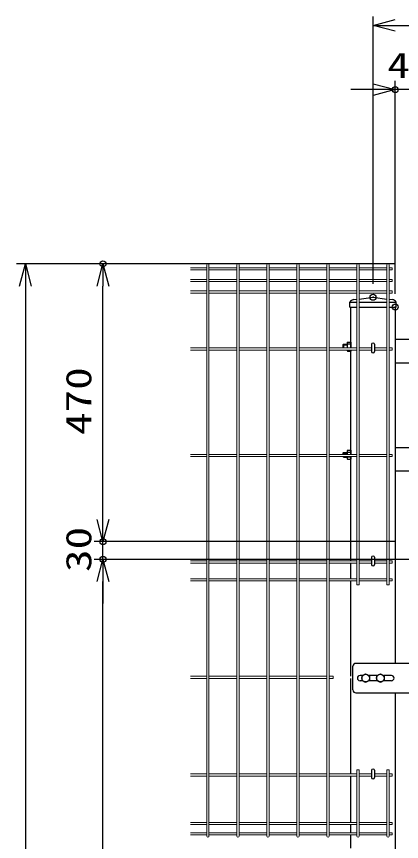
# Model space of a CAD drawing. Units: millimetres, scale not verified. Extents: x -6301 to 6301, y -4454 to 4456.
# Drawn here: x -130 to 521, y 828 to 2224 of the extents above; entities that cross this region are included whole.
import ezdxf
from ezdxf.enums import TextEntityAlignment as Align

# ---------------------------------------------------------------- set-up
doc = ezdxf.new("R2010")
doc.units = ezdxf.units.MM
doc.header["$LTSCALE"] = 20
doc.header["$PDMODE"] = 32
doc.header["$PDSIZE"] = 10
for name, color, linetype, lineweight in [('0-1_0', 4, 'Continuous', 25), ('0-2_丁番', 3, 'Continuous', 25), ('0-3_六角ボルト', 2, 'Continuous', 25)]:
    doc.layers.add(name, color=color, linetype=linetype, lineweight=lineweight)
doc.layers.add('0-6_DEFPOINTS', color=7, linetype='Continuous')
doc.styles.add('ＭＳ ゴシック', font='')
doc.styles.get('ＭＳ ゴシック').set_extended_font_data('MS Gothic')

# ---------------------------------------------------------------- blocks, each defined once
blk = doc.blocks.new('_Open30')
at = {"layer": '0-1_0', "color": 2}
blk.add_line((0, 0), (-20, 0), dxfattribs=at)
blk.add_lwpolyline([(-20, 5.36), (0, 0), (-20, -5.36)], dxfattribs=at)

msp = doc.modelspace()

# ---------------------------------------------------------------- linework, layer by layer
at = {"layer": '0-1_0', "color": 1}
for p, q in [((472.72, 1771.2), (472.72, 2223.89)), ((510.22, 1754.7), (510.22, 2115.08)), ((510.99, 1805.2), (-130.21, 1805.2)), ((510.99, 1805.2), (0.97, 1805.2)), ((510.99, 1335.2), (0.97, 1335.2)), ((510.99, 1335.2), (0.97, 1335.2)), ((608.47, 1305.2), (0.97, 1305.2)), ((608.47, 1305.2), (0.97, 1305.2))]:
    msp.add_line(p, q, dxfattribs=at)
at = {"layer": '0-1_0', "color": 2}
for p, q in [((510.22, 2208.89), (2435.22, 2208.89)), ((472.72, 2100.08), (435.22, 2100.08)), ((556.22, 2100.08), (510.22, 2100.08)), ((-115.21, 1767.7), (-115.21, -657.3)), ((15.97, 1372.7), (15.97, 1767.7)), ((592.22, 1677.2), (510.22, 1677.2)), ((510.22, 1677.2), (510.22, 1637.2)), ((592.22, 1637.2), (510.22, 1637.2)), ((592.22, 1494.2), (510.22, 1494.2)), ((510.22, 1494.2), (510.22, 1454.2)), ((592.22, 1454.2), (510.22, 1454.2)), ((15.97, 1372.7), (15.97, 1410.2)), ((15.97, 1305.2), (15.97, 1335.2)), ((15.97, -627.3), (15.97, 1267.7)), ((15.97, 1267.7), (15.97, 1230.2))]:
    msp.add_line(p, q, dxfattribs=at)
at = {"layer": '0-1_0', "lineweight": 15}
for p, q in [((191.71, 1803.4), (191.71, 837)), ((195.31, 1803.4), (195.31, 837)), ((242.48, 1803.4), (242.48, 837)), ((246.08, 1803.4), (246.08, 837)), ((293.24, 1803.4), (293.24, 837)), ((296.84, 1803.4), (296.84, 837)), ((344.01, 1803.4), (344.01, 837)), ((347.61, 1803.4), (347.61, 837)), ((394.78, 1803.4), (394.78, 837)), ((398.38, 1803.4), (398.38, 837)), ((445.55, 1803.4), (445.55, 1261.9)), ((449.15, 1803.4), (449.15, 1261.9)), ((496.32, 1803.4), (496.32, 1261.9)), ((499.92, 1803.4), (499.92, 1261.9)), ((191.71, 1798.57), (164.03, 1798.57)), ((191.71, 1794.97), (164.03, 1794.97)), ((242.48, 1798.57), (195.31, 1798.57)), ((242.48, 1794.97), (195.31, 1794.97)), ((293.24, 1798.57), (246.08, 1798.57)), ((293.24, 1794.97), (246.08, 1794.97)), ((344.01, 1798.57), (296.84, 1798.57)), ((344.01, 1794.97), (296.84, 1794.97)), ((394.78, 1798.57), (347.61, 1798.57)), ((394.78, 1794.97), (347.61, 1794.97)), ((445.55, 1798.57), (398.38, 1798.57)), ((445.55, 1794.97), (398.38, 1794.97)), ((496.32, 1798.57), (449.15, 1798.57)), ((496.32, 1794.97), (449.15, 1794.97)), ((505.12, 1798.57), (499.92, 1798.57)), ((505.12, 1794.97), (499.92, 1794.97)), ((505.12, 1798.57), (505.12, 1794.97)), ((191.71, 1779), (164.03, 1779)), ((191.71, 1775.4), (164.03, 1775.4)), ((242.48, 1779), (195.31, 1779)), ((242.48, 1775.4), (195.31, 1775.4)), ((293.24, 1779), (246.08, 1779)), ((293.24, 1775.4), (246.08, 1775.4)), ((344.01, 1779), (296.84, 1779)), ((344.01, 1775.4), (296.84, 1775.4)), ((394.78, 1779), (347.61, 1779)), ((394.78, 1775.4), (347.61, 1775.4)), ((445.55, 1779), (398.38, 1779)), ((445.55, 1775.4), (398.38, 1775.4)), ((496.32, 1779), (449.15, 1779)), ((496.32, 1775.4), (449.15, 1775.4)), ((505.12, 1779), (499.92, 1779)), ((505.12, 1775.4), (499.92, 1775.4)), ((505.12, 1779), (505.12, 1775.4)), ((191.71, 1759.43), (164.03, 1759.43)), ((242.48, 1759.43), (195.31, 1759.43)), ((293.24, 1759.43), (246.08, 1759.43)), ((344.01, 1759.43), (296.84, 1759.43)), ((394.78, 1759.43), (347.61, 1759.43)), ((445.55, 1759.43), (398.38, 1759.43)), ((496.32, 1759.43), (449.15, 1759.43)), ((505.12, 1759.43), (499.92, 1759.43)), ((505.12, 1759.43), (505.12, 1755.83)), ((191.71, 1755.83), (164.03, 1755.83)), ((242.48, 1755.83), (195.31, 1755.83)), ((293.24, 1755.83), (246.08, 1755.83)), ((344.01, 1755.83), (296.84, 1755.83)), ((394.78, 1755.83), (347.61, 1755.83)), ((445.55, 1755.83), (398.38, 1755.83)), ((496.32, 1755.83), (449.15, 1755.83)), ((505.12, 1755.83), (499.92, 1755.83)), ((191.71, 1663), (164.03, 1663)), ((242.48, 1663), (195.31, 1663)), ((293.24, 1663), (246.08, 1663)), ((344.01, 1663), (296.84, 1663)), ((394.78, 1663), (347.61, 1663)), ((445.55, 1663), (398.38, 1663)), ((470.12, 1663), (449.15, 1663)), ((496.32, 1663), (475.32, 1663)), ((505.12, 1663), (499.92, 1663)), ((505.12, 1663), (505.12, 1659.4)), ((191.71, 1659.4), (164.03, 1659.4)), ((242.48, 1659.4), (195.31, 1659.4)), ((293.24, 1659.4), (246.08, 1659.4)), ((344.01, 1659.4), (296.84, 1659.4)), ((394.78, 1659.4), (347.61, 1659.4)), ((445.55, 1659.4), (398.38, 1659.4)), ((470.12, 1659.4), (449.15, 1659.4)), ((496.32, 1659.4), (475.32, 1659.4)), ((505.12, 1659.4), (499.92, 1659.4)), ((191.71, 1482.75), (164.03, 1482.75)), ((242.48, 1482.75), (195.31, 1482.75)), ((293.24, 1482.75), (246.08, 1482.75)), ((344.01, 1482.75), (296.84, 1482.75)), ((394.78, 1482.75), (347.61, 1482.75)), ((445.55, 1482.75), (398.38, 1482.75)), ((496.32, 1482.75), (449.15, 1482.75)), ((505.12, 1482.75), (499.92, 1482.75)), ((505.12, 1482.75), (505.12, 1479.15)), ((191.71, 1479.15), (164.03, 1479.15)), ((242.48, 1479.15), (195.31, 1479.15)), ((293.24, 1479.15), (246.08, 1479.15)), ((344.01, 1479.15), (296.84, 1479.15)), ((394.78, 1479.15), (347.61, 1479.15)), ((445.55, 1479.15), (398.38, 1479.15)), ((496.32, 1479.15), (449.15, 1479.15)), ((505.12, 1479.15), (499.92, 1479.15)), ((191.71, 1302.5), (164.03, 1302.5)), ((191.71, 1298.9), (164.03, 1298.9)), ((242.48, 1302.5), (195.31, 1302.5)), ((242.48, 1298.9), (195.31, 1298.9)), ((293.24, 1302.5), (246.08, 1302.5)), ((293.24, 1298.9), (246.08, 1298.9)), ((344.01, 1302.5), (296.84, 1302.5)), ((344.01, 1298.9), (296.84, 1298.9)), ((394.78, 1302.5), (347.61, 1302.5)), ((394.78, 1298.9), (347.61, 1298.9)), ((445.55, 1302.5), (398.38, 1302.5)), ((445.55, 1298.9), (398.38, 1298.9)), ((470.12, 1302.5), (449.15, 1302.5)), ((470.12, 1298.9), (449.15, 1298.9)), ((496.32, 1302.5), (475.32, 1302.5)), ((496.32, 1298.9), (475.32, 1298.9)), ((505.12, 1302.5), (499.92, 1302.5)), ((505.12, 1298.9), (499.92, 1298.9)), ((505.12, 1302.5), (505.12, 1298.9)), ((191.71, 1272.5), (164.03, 1272.5)), ((242.48, 1272.5), (195.31, 1272.5)), ((293.24, 1272.5), (246.08, 1272.5)), ((344.01, 1272.5), (296.84, 1272.5)), ((394.78, 1272.5), (347.61, 1272.5)), ((445.55, 1272.5), (398.38, 1272.5)), ((496.32, 1272.5), (449.15, 1272.5)), ((505.12, 1272.5), (499.92, 1272.5)), ((505.12, 1272.5), (505.12, 1268.9)), ((191.71, 1268.9), (164.03, 1268.9)), ((242.48, 1268.9), (195.31, 1268.9)), ((293.24, 1268.9), (246.08, 1268.9)), ((344.01, 1268.9), (296.84, 1268.9)), ((394.78, 1268.9), (347.61, 1268.9)), ((445.55, 1268.9), (398.38, 1268.9)), ((449.15, 1261.9), (445.55, 1261.9)), ((496.32, 1268.9), (449.15, 1268.9)), ((499.92, 1261.9), (496.32, 1261.9)), ((505.12, 1268.9), (499.92, 1268.9)), ((191.71, 1107.25), (164.03, 1107.25)), ((191.71, 1103.65), (164.03, 1103.65)), ((242.48, 1107.25), (195.31, 1107.25)), ((242.48, 1103.65), (195.31, 1103.65)), ((293.24, 1107.25), (246.08, 1107.25)), ((293.24, 1103.65), (246.08, 1103.65)), ((344.01, 1107.25), (296.84, 1107.25)), ((344.01, 1103.65), (296.84, 1103.65)), ((394.78, 1107.25), (347.61, 1107.25)), ((394.78, 1103.65), (347.61, 1103.65)), ((405.38, 1107.25), (398.38, 1107.25)), ((405.38, 1103.65), (398.38, 1103.65)), ((405.38, 1107.25), (405.38, 1103.65)), ((191.71, 942), (164.03, 942)), ((191.71, 938.4), (164.03, 938.4)), ((242.48, 942), (195.31, 942)), ((242.48, 938.4), (195.31, 938.4)), ((293.24, 942), (246.08, 942)), ((293.24, 938.4), (246.08, 938.4)), ((344.01, 942), (296.84, 942)), ((344.01, 938.4), (296.84, 938.4)), ((394.78, 942), (347.61, 942)), ((394.78, 938.4), (347.61, 938.4)), ((445.55, 942), (398.38, 942)), ((445.55, 938.4), (398.38, 938.4)), ((449.15, 949), (445.55, 949)), ((445.55, 949), (445.55, 837)), ((449.15, 949), (449.15, 837)), ((470.12, 942), (449.15, 942)), ((470.12, 938.4), (449.15, 938.4)), ((496.32, 942), (475.32, 942)), ((496.32, 938.4), (475.32, 938.4)), ((496.32, 949), (496.32, 837)), ((499.92, 949), (496.32, 949)), ((499.92, 949), (499.92, 837)), ((505.12, 942), (499.92, 942)), ((505.12, 938.4), (499.92, 938.4)), ((505.12, 942), (505.12, 938.4)), ((191.71, 860.03), (164.03, 860.03)), ((191.71, 856.43), (164.03, 856.43)), ((242.48, 860.03), (195.31, 860.03)), ((242.48, 856.43), (195.31, 856.43)), ((293.24, 860.03), (246.08, 860.03)), ((293.24, 856.43), (246.08, 856.43)), ((344.01, 860.03), (296.84, 860.03)), ((344.01, 856.43), (296.84, 856.43)), ((394.78, 860.03), (347.61, 860.03)), ((394.78, 856.43), (347.61, 856.43)), ((445.55, 860.03), (398.38, 860.03)), ((445.55, 856.43), (398.38, 856.43)), ((496.32, 860.03), (449.15, 860.03)), ((496.32, 856.43), (449.15, 856.43)), ((505.12, 860.03), (499.92, 860.03)), ((505.12, 856.43), (499.92, 856.43)), ((505.12, 860.03), (505.12, 856.43)), ((191.71, 842.4), (164.03, 842.4)), ((191.71, 838.8), (164.03, 838.8)), ((242.48, 842.4), (195.31, 842.4)), ((242.48, 838.8), (195.31, 838.8)), ((293.24, 842.4), (246.08, 842.4)), ((293.24, 838.8), (246.08, 838.8)), ((344.01, 842.4), (296.84, 842.4)), ((344.01, 838.8), (296.84, 838.8)), ((394.78, 842.4), (347.61, 842.4)), ((394.78, 838.8), (347.61, 838.8)), ((445.55, 842.4), (398.38, 842.4)), ((445.55, 838.8), (398.38, 838.8)), ((496.32, 842.4), (449.15, 842.4)), ((496.32, 838.8), (449.15, 838.8)), ((505.12, 842.4), (499.92, 842.4)), ((505.12, 838.8), (499.92, 838.8)), ((505.12, 842.4), (505.12, 838.8))]:
    msp.add_line(p, q, dxfattribs=at)
at = {"layer": '0-1_0', "color": 7}
for p, q in [((440.47, 1744.7), (445.55, 1745.33)), ((499.92, 1745.33), (504.97, 1744.7)), ((433.47, 1740.2), (445.55, 1740.2)), ((433.47, 1732.2), (433.47, 1740.2)), ((433.47, 1732.2), (445.55, 1732.2)), ((435.22, 1663), (435.22, 1732.2)), ((449.15, 1740.2), (496.32, 1740.2)), ((449.15, 1732.2), (496.32, 1732.2)), ((499.92, 1740.2), (511.97, 1740.2)), ((499.92, 1732.2), (511.97, 1732.2)), ((510.22, 1732.2), (510.22, 1129.2)), ((511.97, 1732.2), (511.97, 1740.2)), ((470.12, 1669.48), (470.12, 1657.2)), ((475.32, 1669.48), (475.32, 1657.2)), ((435.22, 1482.75), (435.22, 1659.4)), ((435.22, 1302.5), (435.22, 1479.15)), ((435.22, 1272.5), (435.22, 1298.9)), ((470.12, 1308.98), (470.12, 1296.7)), ((475.32, 1308.98), (475.32, 1296.7)), ((435.22, 1107.25), (435.22, 1268.9)), ((435.22, 942), (435.22, 1103.65)), ((510.22, 1079.2), (510.22, -482.3)), ((435.22, 860.03), (435.22, 938.4)), ((470.12, 948.48), (470.12, 936.2)), ((475.32, 948.48), (475.32, 936.2)), ((435.22, 842.4), (435.22, 856.43)), ((435.22, 816.6), (435.22, 838.8))]:
    msp.add_line(p, q, dxfattribs=at)
msp.add_lwpolyline([(449.15, 1745.78), (472.72, 1748.7), (496.32, 1745.77)], dxfattribs=at)
at = {"layer": '0-1_0', "lineweight": 15}
for centre, start, end in [((193.51, 1803.4), 0, 180), ((244.28, 1803.4), 0, 180), ((295.04, 1803.4), 0, 180), ((345.81, 1803.4), 0, 180), ((396.58, 1803.4), 0, 180), ((447.35, 1803.4), 0, 180), ((498.12, 1803.4), 0, 180), ((193.51, 837), 180, 0), ((244.28, 837), 180, 0), ((295.04, 837), 180, 0), ((345.81, 837), 180, 0), ((396.58, 837), 180, 0), ((447.35, 837), 180, 0), ((498.12, 837), 180, 0)]:
    msp.add_arc(centre, 1.8, start, end, dxfattribs=at)
at = {"layer": '0-1_0', "color": 7}
for centre, radius, start, end in [((441.29, 1735.73), 9.01, 95.23153, 150.23892), ((504.15, 1735.73), 9.01, 29.76108, 84.76847), ((472.72, 1657.2), 2.6, 180, 0), ((472.72, 1296.7), 2.6, 180, 0), ((472.72, 936.2), 2.6, 180, 0)]:
    msp.add_arc(centre, radius, start, end, dxfattribs=at)
for centre in [(472.72, 1669.48), (472.72, 1308.98), (472.72, 948.48)]:
    msp.add_ellipse(centre, major_axis=(-2.6, 0), ratio=0.601815, start_param=3.1415927, end_param=6.2831853, dxfattribs=at)
at = {"layer": '0-2_丁番'}
for p, q in [((438.82, 1084.2), (438.82, 1124.2)), ((548.82, 1129.2), (443.82, 1129.2)), ((454.65, 1108.7), (450.72, 1108.7)), ((479.65, 1108.7), (465.79, 1108.7)), ((503.72, 1108.7), (490.79, 1108.7)), ((454.65, 1099.7), (450.72, 1099.7)), ((479.65, 1099.7), (465.79, 1099.7)), ((503.72, 1099.7), (490.79, 1099.7)), ((443.82, 1079.2), (548.82, 1079.2))]:
    msp.add_line(p, q, dxfattribs=at)
for centre, radius, start, end in [((443.82, 1124.2), 5, 90, 180), ((450.72, 1104.2), 4.5, 90, 180), ((450.72, 1104.2), 4.5, 180, 270), ((503.72, 1104.2), 4.5, 0, 90), ((503.72, 1104.2), 4.5, 270, 0), ((443.82, 1084.2), 5, 180, 270)]:
    msp.add_arc(centre, radius, start, end, dxfattribs=at)
at = {"layer": '0-3_六角ボルト'}
for p, q in [((423.02, 1669.2), (421.82, 1668)), ((421.82, 1668), (421.82, 1663)), ((421.82, 1668), (428.72, 1668)), ((423.02, 1669.2), (428.72, 1669.2)), ((423.02, 1669.2), (423.02, 1663)), ((428.72, 1670.95), (428.72, 1663)), ((429.73, 1672.7), (435.22, 1672.7)), ((435.22, 1669.2), (429.73, 1669.2)), ((435.22, 1672.7), (435.22, 1663)), ((429.73, 1657.7), (435.22, 1657.7)), ((435.22, 1659.4), (435.22, 1657.7)), ((423.02, 1486.2), (421.82, 1485)), ((421.82, 1485), (421.82, 1482.75)), ((421.82, 1485), (428.72, 1485)), ((423.02, 1486.2), (428.72, 1486.2)), ((423.02, 1486.2), (423.02, 1482.75)), ((428.72, 1487.95), (428.72, 1482.75)), ((429.73, 1489.7), (435.22, 1489.7)), ((435.22, 1486.2), (429.73, 1486.2)), ((435.22, 1489.7), (435.22, 1482.75)), ((423.02, 1478.2), (422.07, 1479.15)), ((423.02, 1479.15), (423.02, 1478.2)), ((423.02, 1478.2), (428.72, 1478.2)), ((428.72, 1479.15), (428.72, 1476.45)), ((435.22, 1478.2), (429.73, 1478.2)), ((429.73, 1474.7), (435.22, 1474.7)), ((435.22, 1479.15), (435.22, 1474.7)), ((453.72, 1108.2), (453.72, 1100.2)), ((466.72, 1108.2), (466.72, 1100.2)), ((478.72, 1108.2), (478.72, 1100.2)), ((491.72, 1108.2), (491.72, 1100.2))]:
    msp.add_line(p, q, dxfattribs=at)
for points in [[(453.72, 1108.2), (460.22, 1111.7), (466.72, 1108.2)], [(478.72, 1108.2), (485.22, 1111.7), (491.72, 1108.2)], [(466.72, 1100.2), (460.22, 1096.7), (453.72, 1100.2)], [(491.72, 1100.2), (485.22, 1096.7), (478.72, 1100.2)]]:
    msp.add_lwpolyline(points, dxfattribs=at)
for centre in [(460.22, 1104.2), (485.22, 1104.2)]:
    msp.add_circle(centre, 6.5, dxfattribs=at)
for centre, radius, start, end in [((430.74, 1670.95), 2.02, 120, 240), ((437.15, 1665.2), 8.42, 151.64827, 195.14042), ((430.74, 1659.45), 2.02, 181.41785, 240), ((430.74, 1487.95), 2.02, 120, 240), ((437.15, 1482.2), 8.42, 151.64827, 176.25613), ((430.74, 1476.45), 2.02, 120, 240), ((437.15, 1482.2), 8.42, 201.22911, 208.35173)]:
    msp.add_arc(centre, radius, start, end, dxfattribs=at)
at = {"layer": '0-6_DEFPOINTS'}
for p in [(510.22, 2100.08), (15.97, 1805.2), (472.72, 1748.7), (510.22, 1732.2), (15.97, 1335.2), (15.97, 1305.2)]:
    msp.add_point(p, dxfattribs=at)

# ---------------------------------------------------------------- block references
at = {"layer": '0-1_0', "xscale": 1.875, "yscale": 1.875}
for p, rotation in [((472.72, 2208.89), 180), ((-115.21, 1805.2), 90), ((15.97, 1805.2), 90), ((15.97, 1335.2), 270), ((15.97, 1335.2), 270), ((15.97, 1305.2), 90), ((15.97, 1305.2), 90)]:
    msp.add_blockref('_Open30', p, dxfattribs=dict(at, rotation=rotation))
msp.add_blockref('_Open30', (510.22, 2100.08), dxfattribs=at)

# ---------------------------------------------------------------- texts
at = {"layer": '0-1_0', "color": 3, "style": 'ＭＳ ゴシック', "width": 1.3}
msp.add_text('46', height=43.26, dxfattribs=at).set_placement((496.79, 2106.75), align=Align.BOTTOM_LEFT)
for s, p in [('470', (9.3, 1515.56)), ('30', (9.3, 1283.77))]:
    msp.add_text(s, height=43.26, rotation=90, dxfattribs=at).set_placement(p, align=Align.BOTTOM_LEFT)

doc.saveas('drawing.dxf')
